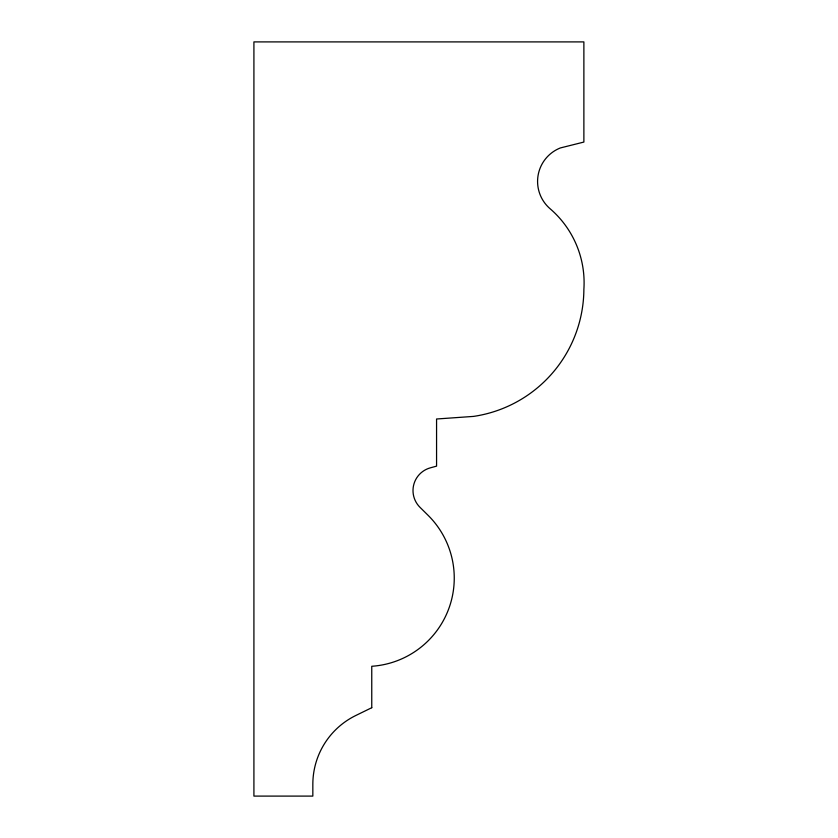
<?xml version="1.0" encoding="UTF-8"?>
<svg xmlns="http://www.w3.org/2000/svg" width="838" height="838" viewBox="0 0 838 838"><rect width="100%" height="100%" fill="white"/><g stroke="black" fill="none" stroke-linecap="round" stroke-linejoin="round"><path stroke-width="1.26" d="M371.758 707.712L355.867 715.463A76.604 76.604 0 0 0 312.836 784.316L312.836 796.1L253.914 796.1L253.914 41.9L583.877 41.9L583.877 142.062L560.308 147.959A36.024 36.024 0 0 0 550.325 208.934A97.627 97.627 0 0 1 583.877 289.372A129.167 129.167 0 0 1 473.522 416.402L436.567 419L436.567 466.138L430.365 467.834A23.569 23.569 0 0 0 420.006 507.336L427.988 515.223A88.378 88.378 0 0 1 371.758 666.273L371.758 707.712"/></g></svg>
